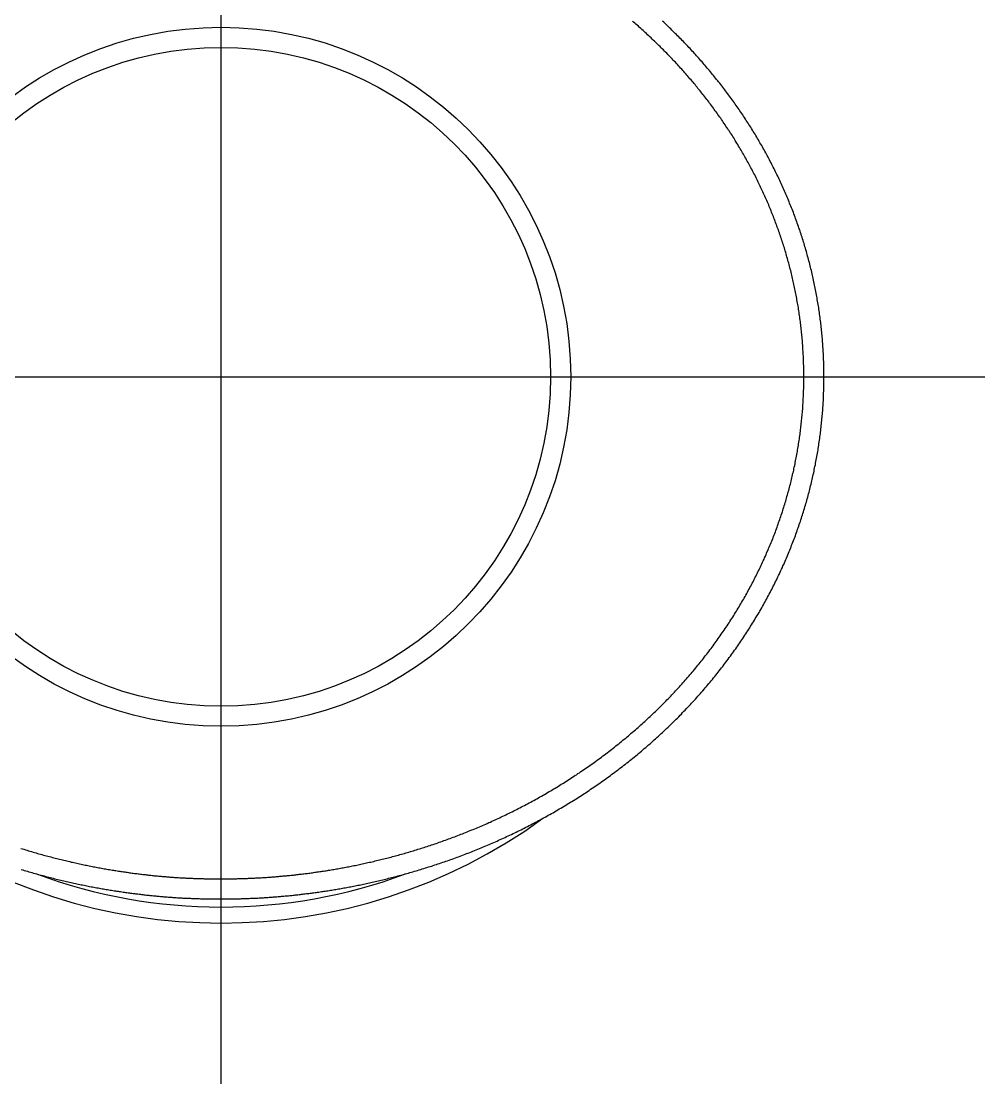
# Model space of a CAD drawing. Extents: x -41.2 to 54, y -36.2 to 21.9.
# Drawn here: x 41.97 to 53.96, y -8.8 to 4.43 of the extents above; entities that cross this region are included whole.
import ezdxf

# ---------------------------------------------------------------- set-up
doc = ezdxf.new("R2010")
doc.units = 0
doc.linetypes.add('CENTER', pattern=[50.8, 31.75, -6.35, 6.35, -6.35])
doc.layers.get('0').update_dxf_attribs({"linetype": 'CONTINUOUS'})
doc.layers.add('CENTER', color=1, linetype='CENTER')

msp = doc.modelspace()

# ---------------------------------------------------------------- linework, layer by layer
at = {"color": 7}
for points in [[(44.456, -6.5, 0), (44.469, -6.5, 0), (44.483, -6.5, 0), (44.496, -6.5, 0), (44.51, -6.5, 0), (44.523, -6.5, 0), (44.537, -6.5, 0), (44.55, -6.5, 0), (44.564, -6.499, 0), (44.577, -6.499, 0), (44.591, -6.499, 0), (44.604, -6.499, 0), (44.618, -6.499, 0), (44.631, -6.498, 0), (44.645, -6.498, 0), (44.658, -6.498, 0), (44.672, -6.497, 0), (44.685, -6.497, 0), (44.699, -6.497, 0), (44.712, -6.496, 0), (44.726, -6.496, 0), (44.739, -6.495, 0), (44.753, -6.495, 0), (44.766, -6.495, 0), (44.78, -6.494, 0), (44.793, -6.494, 0), (44.807, -6.493, 0), (44.821, -6.492, 0), (44.834, -6.492, 0), (44.848, -6.491, 0), (44.861, -6.491, 0), (44.875, -6.49, 0), (44.889, -6.489, 0), (44.902, -6.489, 0), (44.916, -6.488, 0), (44.93, -6.487, 0), (44.944, -6.486, 0), (44.957, -6.486, 0), (44.971, -6.485, 0), (44.985, -6.484, 0), (44.999, -6.483, 0), (45.013, -6.482, 0), (45.026, -6.481, 0), (45.04, -6.48, 0), (45.054, -6.479, 0), (45.068, -6.478, 0), (45.082, -6.477, 0), (45.096, -6.476, 0), (45.11, -6.475, 0), (45.124, -6.474, 0), (45.138, -6.473, 0), (45.152, -6.472, 0), (45.167, -6.471, 0), (45.181, -6.47, 0), (45.195, -6.468, 0), (45.209, -6.467, 0), (45.224, -6.466, 0), (45.238, -6.465, 0), (45.252, -6.463, 0), (45.267, -6.462, 0), (45.281, -6.461, 0), (45.296, -6.459, 0), (45.31, -6.458, 0), (45.325, -6.456, 0), (45.339, -6.455, 0), (45.354, -6.453, 0), (45.369, -6.452, 0), (45.383, -6.45, 0), (45.398, -6.448, 0), (45.413, -6.447, 0), (45.428, -6.445, 0), (45.443, -6.443, 0), (45.458, -6.442, 0), (45.473, -6.44, 0), (45.488, -6.438, 0), (45.503, -6.436, 0), (45.518, -6.434, 0), (45.533, -6.433, 0), (45.549, -6.431, 0), (45.564, -6.429, 0), (45.58, -6.427, 0), (45.595, -6.425, 0), (45.611, -6.422, 0), (45.626, -6.42, 0), (45.642, -6.418, 0), (45.657, -6.416, 0), (45.673, -6.414, 0), (45.689, -6.412, 0), (45.705, -6.409, 0), (45.721, -6.407, 0), (45.737, -6.404, 0), (45.753, -6.402, 0), (45.769, -6.4, 0), (45.785, -6.397, 0), (45.802, -6.394, 0), (45.818, -6.392, 0), (45.834, -6.389, 0), (45.851, -6.387, 0), (45.868, -6.384, 0), (45.884, -6.381, 0), (45.901, -6.378, 0), (45.918, -6.375, 0), (45.934, -6.372, 0), (45.951, -6.369, 0), (45.968, -6.366, 0), (45.985, -6.363, 0), (46.002, -6.36, 0), (46.02, -6.357, 0), (46.037, -6.354, 0), (46.054, -6.351, 0), (46.072, -6.347, 0), (46.089, -6.344, 0), (46.106, -6.341, 0), (46.124, -6.337, 0), (46.141, -6.334, 0), (46.159, -6.33, 0), (46.177, -6.327, 0), (46.194, -6.323, 0), (46.212, -6.319, 0), (46.23, -6.315, 0), (46.248, -6.312, 0), (46.266, -6.308, 0), (46.284, -6.304, 0), (46.302, -6.3, 0), (46.32, -6.296, 0), (46.338, -6.292, 0), (46.357, -6.288, 0), (46.375, -6.284, 0), (46.393, -6.279, 0), (46.411, -6.275, 0), (46.43, -6.271, 0), (46.448, -6.266, 0), (46.467, -6.262, 0), (46.485, -6.257, 0), (46.504, -6.253, 0), (46.522, -6.248, 0), (46.541, -6.243, 0), (46.56, -6.239, 0), (46.578, -6.234, 0), (46.597, -6.229, 0), (46.616, -6.224, 0), (46.635, -6.219, 0), (46.654, -6.214, 0), (46.673, -6.209, 0), (46.691, -6.204, 0), (46.711, -6.199, 0), (46.73, -6.194, 0), (46.748, -6.188, 0), (46.768, -6.183, 0), (46.787, -6.178, 0), (46.806, -6.172, 0), (46.825, -6.167, 0), (46.844, -6.161, 0), (46.863, -6.155, 0), (46.883, -6.15, 0), (46.902, -6.144, 0), (46.921, -6.138, 0), (46.941, -6.132, 0), (46.96, -6.126, 0), (46.979, -6.12, 0), (46.999, -6.114, 0), (47.018, -6.108, 0), (47.038, -6.102, 0), (47.057, -6.096, 0), (47.077, -6.09, 0), (47.096, -6.083, 0), (47.116, -6.077, 0), (47.135, -6.07, 0), (47.155, -6.064, 0), (47.175, -6.057, 0), (47.194, -6.051, 0), (47.214, -6.044, 0), (47.234, -6.037, 0), (47.253, -6.03, 0), (47.273, -6.024, 0), (47.293, -6.017, 0), (47.313, -6.01, 0), (47.332, -6.003, 0), (47.352, -5.995, 0), (47.372, -5.988, 0), (47.392, -5.981, 0), (47.411, -5.974, 0), (47.431, -5.966, 0), (47.451, -5.959, 0), (47.471, -5.951, 0), (47.491, -5.944, 0), (47.511, -5.936, 0), (47.531, -5.928, 0), (47.55, -5.921, 0), (47.57, -5.913, 0), (47.59, -5.905, 0), (47.61, -5.897, 0), (47.63, -5.889, 0), (47.65, -5.881, 0), (47.67, -5.873, 0), (47.69, -5.864, 0), (47.71, -5.856, 0), (47.73, -5.848, 0), (47.75, -5.839, 0), (47.77, -5.831, 0), (47.79, -5.822, 0), (47.81, -5.814, 0), (47.83, -5.805, 0), (47.849, -5.796, 0), (47.869, -5.788, 0), (47.889, -5.779, 0), (47.909, -5.77, 0), (47.929, -5.761, 0), (47.949, -5.752, 0), (47.969, -5.743, 0), (47.989, -5.733, 0), (48.009, -5.724, 0), (48.029, -5.715, 0), (48.049, -5.705, 0), (48.069, -5.696, 0), (48.089, -5.686, 0), (48.109, -5.677, 0), (48.129, -5.667, 0), (48.149, -5.657, 0), (48.169, -5.647, 0), (48.189, -5.638, 0), (48.209, -5.628, 0), (48.228, -5.618, 0), (48.248, -5.607, 0), (48.268, -5.597, 0), (48.288, -5.587, 0), (48.308, -5.577, 0), (48.328, -5.566, 0), (48.348, -5.556, 0), (48.368, -5.546, 0), (48.388, -5.535, 0), (48.407, -5.524, 0), (48.427, -5.514, 0), (48.447, -5.503, 0), (48.467, -5.492, 0), (48.487, -5.481, 0), (48.507, -5.47, 0), (48.526, -5.459, 0), (48.546, -5.448, 0), (48.566, -5.437, 0), (48.586, -5.426, 0), (48.605, -5.414, 0), (48.625, -5.403, 0), (48.645, -5.391, 0), (48.664, -5.38, 0), (48.684, -5.368, 0), (48.704, -5.357, 0), (48.723, -5.345, 0), (48.743, -5.333, 0), (48.763, -5.321, 0), (48.782, -5.309, 0), (48.802, -5.297, 0), (48.821, -5.285, 0), (48.841, -5.273, 0), (48.86, -5.261, 0), (48.88, -5.249, 0), (48.899, -5.236, 0), (48.918, -5.224, 0), (48.938, -5.212, 0), (48.957, -5.199, 0), (48.976, -5.186, 0), (48.996, -5.174, 0), (49.015, -5.161, 0), (49.034, -5.148, 0), (49.053, -5.135, 0), (49.073, -5.122, 0), (49.092, -5.109, 0), (49.111, -5.096, 0), (49.13, -5.083, 0), (49.149, -5.07, 0), (49.168, -5.057, 0), (49.187, -5.043, 0), (49.206, -5.03, 0), (49.225, -5.017, 0), (49.244, -5.003, 0), (49.263, -4.989, 0), (49.282, -4.976, 0), (49.3, -4.962, 0), (49.319, -4.948, 0), (49.338, -4.934, 0), (49.356, -4.92, 0), (49.375, -4.906, 0), (49.394, -4.892, 0), (49.412, -4.878, 0), (49.431, -4.864, 0), (49.449, -4.85, 0), (49.468, -4.835, 0), (49.486, -4.821, 0), (49.504, -4.807, 0), (49.523, -4.792, 0), (49.541, -4.777, 0), (49.559, -4.763, 0), (49.577, -4.748, 0), (49.596, -4.733, 0), (49.614, -4.719, 0), (49.632, -4.704, 0), (49.65, -4.689, 0), (49.668, -4.674, 0), (49.685, -4.659, 0), (49.703, -4.644, 0), (49.721, -4.628, 0), (49.739, -4.613, 0), (49.757, -4.598, 0), (49.774, -4.583, 0), (49.792, -4.567, 0), (49.809, -4.552, 0), (49.827, -4.536, 0), (49.844, -4.521, 0), (49.862, -4.505, 0), (49.879, -4.489, 0), (49.897, -4.474, 0), (49.914, -4.458, 0), (49.931, -4.442, 0), (49.948, -4.426, 0), (49.965, -4.41, 0), (49.982, -4.394, 0), (49.999, -4.378, 0), (50.016, -4.362, 0), (50.033, -4.346, 0), (50.05, -4.33, 0), (50.066, -4.313, 0), (50.083, -4.297, 0), (50.1, -4.28, 0), (50.116, -4.264, 0), (50.133, -4.248, 0), (50.149, -4.231, 0), (50.166, -4.214, 0), (50.182, -4.198, 0), (50.198, -4.181, 0), (50.214, -4.164, 0), (50.23, -4.148, 0), (50.246, -4.131, 0), (50.262, -4.114, 0), (50.278, -4.097, 0), (50.294, -4.08, 0), (50.31, -4.063, 0), (50.326, -4.046, 0), (50.341, -4.029, 0), (50.357, -4.012, 0), (50.373, -3.994, 0), (50.388, -3.977, 0), (50.403, -3.96, 0), (50.419, -3.942, 0), (50.434, -3.925, 0), (50.449, -3.908, 0), (50.464, -3.89, 0), (50.479, -3.873, 0), (50.494, -3.855, 0), (50.509, -3.837, 0), (50.524, -3.82, 0), (50.539, -3.802, 0), (50.553, -3.784, 0), (50.568, -3.767, 0), (50.582, -3.749, 0), (50.597, -3.731, 0), (50.611, -3.713, 0), (50.626, -3.695, 0), (50.64, -3.677, 0), (50.654, -3.659, 0), (50.668, -3.641, 0), (50.682, -3.623, 0), (50.696, -3.605, 0), (50.71, -3.587, 0), (50.724, -3.569, 0), (50.737, -3.551, 0), (50.751, -3.533, 0), (50.765, -3.514, 0), (50.778, -3.496, 0), (50.792, -3.478, 0), (50.805, -3.459, 0), (50.818, -3.441, 0), (50.831, -3.423, 0), (50.845, -3.404, 0), (50.858, -3.386, 0), (50.871, -3.367, 0), (50.884, -3.349, 0), (50.896, -3.33, 0), (50.909, -3.312, 0), (50.922, -3.293, 0), (50.934, -3.274, 0), (50.947, -3.256, 0), (50.959, -3.237, 0), (50.972, -3.218, 0), (50.984, -3.2, 0), (50.996, -3.181, 0), (51.008, -3.162, 0), (51.02, -3.143, 0), (51.032, -3.124, 0), (51.044, -3.106, 0), (51.056, -3.087, 0), (51.068, -3.068, 0), (51.079, -3.049, 0), (51.091, -3.03, 0), (51.102, -3.011, 0), (51.114, -2.992, 0), (51.125, -2.973, 0), (51.136, -2.954, 0), (51.148, -2.935, 0), (51.159, -2.916, 0), (51.17, -2.897, 0), (51.181, -2.878, 0), (51.191, -2.859, 0), (51.202, -2.839, 0), (51.213, -2.82, 0), (51.224, -2.801, 0), (51.234, -2.782, 0), (51.245, -2.763, 0), (51.255, -2.743, 0), (51.265, -2.724, 0), (51.276, -2.705, 0), (51.286, -2.685, 0), (51.296, -2.666, 0), (51.306, -2.647, 0), (51.316, -2.627, 0), (51.325, -2.608, 0), (51.335, -2.589, 0), (51.345, -2.569, 0), (51.355, -2.55, 0), (51.364, -2.53, 0), (51.374, -2.511, 0), (51.383, -2.491, 0), (51.392, -2.472, 0), (51.401, -2.452, 0), (51.411, -2.433, 0), (51.42, -2.413, 0), (51.429, -2.394, 0), (51.438, -2.374, 0), (51.446, -2.354, 0), (51.455, -2.335, 0), (51.464, -2.315, 0), (51.472, -2.295, 0), (51.481, -2.276, 0), (51.489, -2.256, 0), (51.498, -2.236, 0), (51.506, -2.217, 0), (51.514, -2.197, 0), (51.522, -2.177, 0), (51.531, -2.157, 0), (51.538, -2.138, 0), (51.546, -2.118, 0), (51.554, -2.098, 0), (51.562, -2.078, 0), (51.57, -2.058, 0), (51.577, -2.039, 0), (51.585, -2.019, 0), (51.592, -1.999, 0), (51.6, -1.979, 0), (51.607, -1.959, 0), (51.614, -1.939, 0), (51.621, -1.919, 0), (51.628, -1.899, 0), (51.635, -1.88, 0), (51.642, -1.86, 0), (51.649, -1.84, 0), (51.656, -1.82, 0), (51.663, -1.8, 0), (51.669, -1.78, 0), (51.676, -1.76, 0), (51.682, -1.74, 0), (51.688, -1.72, 0), (51.695, -1.7, 0), (51.701, -1.68, 0), (51.707, -1.66, 0), (51.713, -1.639, 0), (51.719, -1.619, 0), (51.725, -1.599, 0), (51.731, -1.579, 0), (51.737, -1.559, 0), (51.742, -1.539, 0), (51.748, -1.519, 0), (51.754, -1.499, 0), (51.759, -1.479, 0), (51.764, -1.459, 0), (51.77, -1.438, 0), (51.775, -1.418, 0), (51.78, -1.398, 0), (51.785, -1.378, 0), (51.79, -1.358, 0), (51.795, -1.338, 0), (51.8, -1.317, 0), (51.805, -1.297, 0), (51.81, -1.277, 0), (51.814, -1.257, 0), (51.819, -1.236, 0), (51.823, -1.216, 0), (51.828, -1.196, 0), (51.832, -1.176, 0), (51.836, -1.156, 0), (51.84, -1.135, 0), (51.844, -1.115, 0), (51.849, -1.095, 0), (51.852, -1.074, 0), (51.856, -1.054, 0), (51.86, -1.034, 0), (51.864, -1.014, 0), (51.868, -0.993, 0), (51.871, -0.973, 0), (51.875, -0.953, 0), (51.878, -0.932, 0), (51.882, -0.912, 0), (51.885, -0.892, 0), (51.888, -0.871, 0), (51.891, -0.851, 0), (51.894, -0.831, 0), (51.897, -0.81, 0), (51.9, -0.79, 0), (51.903, -0.77, 0), (51.906, -0.749, 0), (51.908, -0.729, 0), (51.911, -0.709, 0), (51.913, -0.688, 0), (51.916, -0.668, 0), (51.918, -0.648, 0), (51.921, -0.627, 0), (51.923, -0.607, 0), (51.925, -0.587, 0), (51.927, -0.566, 0), (51.929, -0.546, 0), (51.931, -0.525, 0), (51.933, -0.505, 0), (51.935, -0.485, 0), (51.937, -0.464, 0), (51.938, -0.444, 0), (51.94, -0.423, 0), (51.941, -0.403, 0), (51.943, -0.383, 0), (51.944, -0.362, 0), (51.945, -0.342, 0), (51.947, -0.321, 0), (51.948, -0.301, 0), (51.949, -0.281, 0), (51.95, -0.26, 0), (51.951, -0.24, 0), (51.951, -0.219, 0), (51.952, -0.199, 0), (51.953, -0.179, 0), (51.953, -0.158, 0), (51.954, -0.138, 0), (51.955, -0.117, 0), (51.955, -0.097, 0), (51.955, -0.076, 0), (51.955, -0.056, 0), (51.956, -0.036, 0), (51.956, -0.015, 0), (51.956, 0.005, 0), (51.956, 0.026, 0), (51.956, 0.046, 0), (51.955, 0.067, 0), (51.955, 0.087, 0), (51.955, 0.107, 0), (51.954, 0.128, 0), (51.954, 0.148, 0), (51.953, 0.169, 0), (51.953, 0.189, 0), (51.952, 0.209, 0), (51.951, 0.23, 0), (51.95, 0.25, 0), (51.949, 0.271, 0), (51.948, 0.291, 0), (51.947, 0.311, 0), (51.946, 0.332, 0), (51.945, 0.352, 0), (51.943, 0.372, 0), (51.942, 0.393, 0), (51.941, 0.413, 0), (51.939, 0.434, 0), (51.937, 0.454, 0), (51.936, 0.474, 0), (51.934, 0.495, 0), (51.932, 0.515, 0), (51.93, 0.535, 0), (51.928, 0.556, 0), (51.926, 0.576, 0), (51.924, 0.596, 0), (51.922, 0.617, 0), (51.92, 0.637, 0), (51.917, 0.657, 0), (51.915, 0.677, 0), (51.912, 0.698, 0), (51.91, 0.718, 0), (51.907, 0.738, 0), (51.904, 0.759, 0), (51.902, 0.779, 0), (51.899, 0.799, 0), (51.896, 0.819, 0), (51.893, 0.84, 0), (51.89, 0.86, 0), (51.887, 0.88, 0), (51.883, 0.9, 0), (51.88, 0.92, 0), (51.877, 0.941, 0), (51.873, 0.961, 0), (51.87, 0.981, 0), (51.866, 1.001, 0), (51.862, 1.021, 0), (51.859, 1.041, 0), (51.855, 1.061, 0), (51.851, 1.082, 0), (51.847, 1.102, 0), (51.843, 1.122, 0), (51.839, 1.142, 0), (51.835, 1.162, 0), (51.831, 1.182, 0), (51.826, 1.202, 0), (51.822, 1.222, 0), (51.818, 1.242, 0), (51.813, 1.262, 0), (51.808, 1.282, 0), (51.804, 1.302, 0), (51.799, 1.322, 0), (51.794, 1.342, 0), (51.789, 1.361, 0), (51.784, 1.381, 0), (51.779, 1.401, 0), (51.774, 1.421, 0), (51.769, 1.441, 0), (51.764, 1.461, 0), (51.758, 1.481, 0), (51.753, 1.5, 0), (51.748, 1.52, 0), (51.742, 1.54, 0), (51.737, 1.56, 0), (51.731, 1.579, 0), (51.725, 1.599, 0), (51.719, 1.619, 0), (51.714, 1.638, 0), (51.708, 1.658, 0), (51.702, 1.677, 0), (51.696, 1.697, 0), (51.689, 1.717, 0), (51.683, 1.736, 0), (51.677, 1.756, 0), (51.671, 1.775, 0), (51.664, 1.795, 0), (51.658, 1.814, 0), (51.651, 1.833, 0), (51.645, 1.853, 0), (51.638, 1.872, 0), (51.631, 1.892, 0), (51.624, 1.911, 0), (51.617, 1.93, 0), (51.61, 1.95, 0), (51.603, 1.969, 0), (51.596, 1.988, 0), (51.589, 2.007, 0), (51.582, 2.026, 0), (51.575, 2.046, 0), (51.567, 2.065, 0), (51.56, 2.084, 0), (51.552, 2.103, 0), (51.545, 2.122, 0), (51.537, 2.141, 0), (51.529, 2.16, 0), (51.522, 2.179, 0), (51.514, 2.198, 0), (51.506, 2.217, 0), (51.498, 2.236, 0), (51.49, 2.255, 0), (51.482, 2.273, 0), (51.474, 2.292, 0), (51.466, 2.311, 0), (51.457, 2.33, 0), (51.449, 2.348, 0), (51.441, 2.367, 0), (51.432, 2.386, 0), (51.424, 2.404, 0), (51.415, 2.423, 0), (51.406, 2.442, 0), (51.398, 2.46, 0), (51.389, 2.479, 0), (51.38, 2.497, 0), (51.371, 2.516, 0), (51.362, 2.534, 0), (51.353, 2.552, 0), (51.344, 2.571, 0), (51.335, 2.589, 0), (51.326, 2.607, 0), (51.316, 2.626, 0), (51.307, 2.644, 0), (51.298, 2.662, 0), (51.288, 2.68, 0), (51.279, 2.698, 0), (51.269, 2.716, 0), (51.26, 2.734, 0), (51.25, 2.752, 0), (51.24, 2.77, 0), (51.231, 2.788, 0), (51.221, 2.806, 0), (51.211, 2.824, 0), (51.201, 2.842, 0), (51.191, 2.86, 0), (51.181, 2.877, 0), (51.171, 2.895, 0), (51.16, 2.913, 0), (51.15, 2.93, 0), (51.14, 2.948, 0), (51.13, 2.966, 0), (51.119, 2.983, 0), (51.109, 3.001, 0), (51.098, 3.018, 0), (51.087, 3.036, 0), (51.077, 3.053, 0), (51.066, 3.07, 0), (51.055, 3.088, 0), (51.045, 3.105, 0), (51.034, 3.122, 0), (51.023, 3.139, 0), (51.012, 3.157, 0), (51.001, 3.174, 0), (50.99, 3.191, 0), (50.979, 3.208, 0), (50.968, 3.225, 0), (50.956, 3.242, 0), (50.945, 3.259, 0), (50.934, 3.276, 0), (50.922, 3.293, 0), (50.911, 3.309, 0), (50.899, 3.326, 0), (50.888, 3.343, 0), (50.876, 3.36, 0), (50.864, 3.376, 0), (50.853, 3.393, 0), (50.841, 3.409, 0), (50.829, 3.426, 0), (50.818, 3.443, 0), (50.806, 3.459, 0), (50.794, 3.475, 0), (50.782, 3.492, 0), (50.77, 3.508, 0), (50.758, 3.524, 0), (50.745, 3.541, 0), (50.733, 3.557, 0), (50.721, 3.573, 0), (50.709, 3.589, 0), (50.696, 3.605, 0), (50.684, 3.621, 0), (50.672, 3.637, 0), (50.659, 3.653, 0), (50.646, 3.669, 0), (50.634, 3.685, 0), (50.621, 3.701, 0), (50.608, 3.717, 0), (50.596, 3.733, 0), (50.583, 3.748, 0), (50.57, 3.764, 0), (50.557, 3.78, 0), (50.544, 3.795, 0), (50.532, 3.811, 0), (50.519, 3.826, 0), (50.505, 3.842, 0), (50.492, 3.857, 0), (50.479, 3.873, 0), (50.466, 3.888, 0), (50.453, 3.903, 0), (50.44, 3.919, 0), (50.426, 3.934, 0), (50.413, 3.949, 0), (50.399, 3.964, 0), (50.386, 3.979, 0), (50.372, 3.994, 0), (50.359, 4.01, 0), (50.345, 4.025, 0), (50.332, 4.039, 0), (50.318, 4.054, 0), (50.304, 4.069, 0), (50.29, 4.084, 0), (50.276, 4.099, 0), (50.263, 4.114, 0), (50.249, 4.128, 0), (50.235, 4.143, 0), (50.221, 4.158, 0), (50.207, 4.172, 0), (50.193, 4.187, 0), (50.179, 4.201, 0), (50.164, 4.216, 0), (50.15, 4.23, 0), (50.136, 4.244, 0), (50.122, 4.259, 0), (50.107, 4.273, 0), (50.093, 4.287, 0), (50.078, 4.301, 0), (50.064, 4.316, 0), (50.05, 4.33, 0), (50.035, 4.344, 0), (50.02, 4.358, 0), (50.006, 4.372, 0), (49.991, 4.386, 0), (49.977, 4.4, 0), (49.962, 4.413, 0), (49.947, 4.427, 0)], [(44.456, -6.25, 0), (44.469, -6.25, 0), (44.482, -6.25, 0), (44.495, -6.25, 0), (44.508, -6.25, 0), (44.521, -6.25, 0), (44.534, -6.25, 0), (44.547, -6.25, 0), (44.561, -6.249, 0), (44.574, -6.249, 0), (44.587, -6.249, 0), (44.6, -6.249, 0), (44.613, -6.249, 0), (44.626, -6.248, 0), (44.639, -6.248, 0), (44.652, -6.248, 0), (44.665, -6.247, 0), (44.678, -6.247, 0), (44.692, -6.247, 0), (44.705, -6.246, 0), (44.718, -6.246, 0), (44.731, -6.246, 0), (44.744, -6.245, 0), (44.757, -6.245, 0), (44.77, -6.244, 0), (44.784, -6.244, 0), (44.797, -6.243, 0), (44.81, -6.243, 0), (44.823, -6.242, 0), (44.836, -6.242, 0), (44.85, -6.241, 0), (44.863, -6.24, 0), (44.876, -6.24, 0), (44.889, -6.239, 0), (44.903, -6.238, 0), (44.916, -6.238, 0), (44.929, -6.237, 0), (44.943, -6.236, 0), (44.956, -6.235, 0), (44.97, -6.234, 0), (44.983, -6.234, 0), (44.996, -6.233, 0), (45.01, -6.232, 0), (45.023, -6.231, 0), (45.037, -6.23, 0), (45.05, -6.229, 0), (45.064, -6.228, 0), (45.078, -6.227, 0), (45.091, -6.226, 0), (45.105, -6.225, 0), (45.119, -6.224, 0), (45.132, -6.223, 0), (45.146, -6.222, 0), (45.16, -6.22, 0), (45.174, -6.219, 0), (45.188, -6.218, 0), (45.201, -6.217, 0), (45.215, -6.216, 0), (45.229, -6.214, 0), (45.243, -6.213, 0), (45.257, -6.212, 0), (45.271, -6.21, 0), (45.285, -6.209, 0), (45.3, -6.207, 0), (45.314, -6.206, 0), (45.328, -6.205, 0), (45.342, -6.203, 0), (45.356, -6.202, 0), (45.371, -6.2, 0), (45.385, -6.198, 0), (45.4, -6.197, 0), (45.414, -6.195, 0), (45.429, -6.193, 0), (45.443, -6.192, 0), (45.458, -6.19, 0), (45.473, -6.188, 0), (45.487, -6.186, 0), (45.502, -6.184, 0), (45.517, -6.183, 0), (45.532, -6.181, 0), (45.547, -6.179, 0), (45.562, -6.177, 0), (45.577, -6.175, 0), (45.592, -6.173, 0), (45.607, -6.171, 0), (45.623, -6.168, 0), (45.638, -6.166, 0), (45.653, -6.164, 0), (45.669, -6.162, 0), (45.684, -6.16, 0), (45.7, -6.157, 0), (45.715, -6.155, 0), (45.731, -6.152, 0), (45.747, -6.15, 0), (45.763, -6.148, 0), (45.779, -6.145, 0), (45.794, -6.142, 0), (45.81, -6.14, 0), (45.827, -6.137, 0), (45.843, -6.134, 0), (45.859, -6.132, 0), (45.875, -6.129, 0), (45.892, -6.126, 0), (45.908, -6.123, 0), (45.924, -6.12, 0), (45.941, -6.117, 0), (45.958, -6.114, 0), (45.974, -6.111, 0), (45.991, -6.108, 0), (46.008, -6.105, 0), (46.025, -6.102, 0), (46.041, -6.099, 0), (46.058, -6.095, 0), (46.075, -6.092, 0), (46.092, -6.089, 0), (46.109, -6.085, 0), (46.127, -6.082, 0), (46.144, -6.078, 0), (46.161, -6.074, 0), (46.179, -6.071, 0), (46.196, -6.067, 0), (46.213, -6.063, 0), (46.231, -6.06, 0), (46.248, -6.056, 0), (46.266, -6.052, 0), (46.284, -6.048, 0), (46.301, -6.044, 0), (46.319, -6.04, 0), (46.337, -6.036, 0), (46.355, -6.032, 0), (46.372, -6.027, 0), (46.39, -6.023, 0), (46.408, -6.019, 0), (46.426, -6.014, 0), (46.444, -6.01, 0), (46.462, -6.006, 0), (46.48, -6.001, 0), (46.498, -5.996, 0), (46.517, -5.992, 0), (46.535, -5.987, 0), (46.553, -5.982, 0), (46.571, -5.978, 0), (46.59, -5.973, 0), (46.608, -5.968, 0), (46.626, -5.963, 0), (46.645, -5.958, 0), (46.663, -5.953, 0), (46.681, -5.948, 0), (46.7, -5.942, 0), (46.718, -5.937, 0), (46.737, -5.932, 0), (46.756, -5.927, 0), (46.774, -5.921, 0), (46.793, -5.916, 0), (46.812, -5.91, 0), (46.83, -5.905, 0), (46.849, -5.899, 0), (46.868, -5.893, 0), (46.887, -5.887, 0), (46.905, -5.882, 0), (46.924, -5.876, 0), (46.943, -5.87, 0), (46.962, -5.864, 0), (46.981, -5.858, 0), (47, -5.852, 0), (47.019, -5.846, 0), (47.038, -5.839, 0), (47.057, -5.833, 0), (47.076, -5.827, 0), (47.095, -5.82, 0), (47.114, -5.814, 0), (47.133, -5.808, 0), (47.152, -5.801, 0), (47.171, -5.794, 0), (47.19, -5.788, 0), (47.209, -5.781, 0), (47.228, -5.774, 0), (47.248, -5.767, 0), (47.267, -5.76, 0), (47.286, -5.753, 0), (47.305, -5.746, 0), (47.324, -5.739, 0), (47.344, -5.732, 0), (47.363, -5.725, 0), (47.382, -5.718, 0), (47.401, -5.71, 0), (47.421, -5.703, 0), (47.44, -5.695, 0), (47.459, -5.688, 0), (47.478, -5.68, 0), (47.498, -5.673, 0), (47.517, -5.665, 0), (47.536, -5.657, 0), (47.556, -5.649, 0), (47.575, -5.641, 0), (47.594, -5.634, 0), (47.614, -5.626, 0), (47.633, -5.617, 0), (47.652, -5.609, 0), (47.672, -5.601, 0), (47.691, -5.593, 0), (47.71, -5.584, 0), (47.73, -5.576, 0), (47.749, -5.568, 0), (47.768, -5.559, 0), (47.787, -5.55, 0), (47.807, -5.542, 0), (47.826, -5.533, 0), (47.845, -5.524, 0), (47.865, -5.515, 0), (47.884, -5.507, 0), (47.903, -5.498, 0), (47.923, -5.489, 0), (47.942, -5.479, 0), (47.961, -5.47, 0), (47.981, -5.461, 0), (48, -5.452, 0), (48.019, -5.442, 0), (48.039, -5.433, 0), (48.058, -5.423, 0), (48.077, -5.414, 0), (48.097, -5.404, 0), (48.116, -5.394, 0), (48.135, -5.385, 0), (48.154, -5.375, 0), (48.174, -5.365, 0), (48.193, -5.355, 0), (48.212, -5.345, 0), (48.231, -5.335, 0), (48.251, -5.325, 0), (48.27, -5.314, 0), (48.289, -5.304, 0), (48.308, -5.294, 0), (48.328, -5.283, 0), (48.347, -5.273, 0), (48.366, -5.262, 0), (48.385, -5.252, 0), (48.404, -5.241, 0), (48.423, -5.23, 0), (48.443, -5.219, 0), (48.462, -5.208, 0), (48.481, -5.198, 0), (48.5, -5.187, 0), (48.519, -5.175, 0), (48.538, -5.164, 0), (48.557, -5.153, 0), (48.576, -5.142, 0), (48.595, -5.131, 0), (48.614, -5.119, 0), (48.633, -5.108, 0), (48.652, -5.096, 0), (48.67, -5.085, 0), (48.689, -5.073, 0), (48.708, -5.061, 0), (48.727, -5.049, 0), (48.746, -5.037, 0), (48.765, -5.026, 0), (48.783, -5.014, 0), (48.802, -5.002, 0), (48.821, -4.989, 0), (48.839, -4.977, 0), (48.858, -4.965, 0), (48.877, -4.953, 0), (48.895, -4.94, 0), (48.914, -4.928, 0), (48.932, -4.915, 0), (48.951, -4.903, 0), (48.969, -4.89, 0), (48.988, -4.878, 0), (49.006, -4.865, 0), (49.025, -4.852, 0), (49.043, -4.839, 0), (49.061, -4.826, 0), (49.08, -4.813, 0), (49.098, -4.8, 0), (49.116, -4.787, 0), (49.134, -4.774, 0), (49.153, -4.76, 0), (49.171, -4.747, 0), (49.189, -4.734, 0), (49.207, -4.72, 0), (49.225, -4.707, 0), (49.243, -4.693, 0), (49.261, -4.679, 0), (49.278, -4.666, 0), (49.296, -4.652, 0), (49.314, -4.638, 0), (49.332, -4.624, 0), (49.35, -4.61, 0), (49.367, -4.596, 0), (49.385, -4.582, 0), (49.403, -4.568, 0), (49.42, -4.554, 0), (49.438, -4.54, 0), (49.455, -4.525, 0), (49.472, -4.511, 0), (49.49, -4.497, 0), (49.507, -4.482, 0), (49.524, -4.468, 0), (49.542, -4.453, 0), (49.559, -4.438, 0), (49.576, -4.424, 0), (49.593, -4.409, 0), (49.61, -4.394, 0), (49.627, -4.379, 0), (49.644, -4.364, 0), (49.661, -4.349, 0), (49.678, -4.334, 0), (49.694, -4.319, 0), (49.711, -4.304, 0), (49.728, -4.289, 0), (49.745, -4.274, 0), (49.761, -4.259, 0), (49.778, -4.243, 0), (49.794, -4.228, 0), (49.81, -4.212, 0), (49.827, -4.197, 0), (49.843, -4.181, 0), (49.859, -4.166, 0), (49.876, -4.15, 0), (49.892, -4.134, 0), (49.908, -4.119, 0), (49.924, -4.103, 0), (49.94, -4.087, 0), (49.956, -4.071, 0), (49.971, -4.055, 0), (49.987, -4.039, 0), (50.003, -4.023, 0), (50.019, -4.007, 0), (50.034, -3.991, 0), (50.05, -3.975, 0), (50.065, -3.959, 0), (50.081, -3.942, 0), (50.096, -3.926, 0), (50.111, -3.91, 0), (50.126, -3.893, 0), (50.142, -3.877, 0), (50.157, -3.86, 0), (50.172, -3.844, 0), (50.187, -3.827, 0), (50.201, -3.811, 0), (50.216, -3.794, 0), (50.231, -3.777, 0), (50.246, -3.76, 0), (50.26, -3.744, 0), (50.275, -3.727, 0), (50.289, -3.71, 0), (50.304, -3.693, 0), (50.318, -3.676, 0), (50.332, -3.659, 0), (50.346, -3.642, 0), (50.361, -3.625, 0), (50.375, -3.608, 0), (50.389, -3.591, 0), (50.403, -3.574, 0), (50.416, -3.557, 0), (50.43, -3.539, 0), (50.444, -3.522, 0), (50.458, -3.505, 0), (50.471, -3.488, 0), (50.484, -3.47, 0), (50.498, -3.453, 0), (50.511, -3.435, 0), (50.525, -3.418, 0), (50.538, -3.401, 0), (50.551, -3.383, 0), (50.564, -3.365, 0), (50.577, -3.348, 0), (50.59, -3.33, 0), (50.603, -3.313, 0), (50.615, -3.295, 0), (50.628, -3.277, 0), (50.641, -3.26, 0), (50.653, -3.242, 0), (50.666, -3.224, 0), (50.678, -3.206, 0), (50.691, -3.188, 0), (50.703, -3.171, 0), (50.715, -3.153, 0), (50.727, -3.135, 0), (50.739, -3.117, 0), (50.751, -3.099, 0), (50.763, -3.081, 0), (50.775, -3.063, 0), (50.786, -3.045, 0), (50.798, -3.027, 0), (50.81, -3.009, 0), (50.821, -2.991, 0), (50.833, -2.973, 0), (50.844, -2.955, 0), (50.855, -2.936, 0), (50.866, -2.918, 0), (50.877, -2.9, 0), (50.888, -2.882, 0), (50.899, -2.864, 0), (50.91, -2.845, 0), (50.921, -2.827, 0), (50.932, -2.809, 0), (50.942, -2.791, 0), (50.953, -2.772, 0), (50.963, -2.754, 0), (50.974, -2.736, 0), (50.984, -2.717, 0), (50.995, -2.699, 0), (51.005, -2.68, 0), (51.015, -2.662, 0), (51.025, -2.643, 0), (51.035, -2.625, 0), (51.045, -2.607, 0), (51.054, -2.588, 0), (51.064, -2.569, 0), (51.074, -2.551, 0), (51.083, -2.532, 0), (51.093, -2.514, 0), (51.102, -2.495, 0), (51.112, -2.477, 0), (51.121, -2.458, 0), (51.13, -2.439, 0), (51.139, -2.421, 0), (51.148, -2.402, 0), (51.157, -2.383, 0), (51.166, -2.365, 0), (51.175, -2.346, 0), (51.184, -2.327, 0), (51.193, -2.308, 0), (51.201, -2.29, 0), (51.21, -2.271, 0), (51.218, -2.252, 0), (51.227, -2.233, 0), (51.235, -2.214, 0), (51.243, -2.196, 0), (51.251, -2.177, 0), (51.26, -2.158, 0), (51.267, -2.139, 0), (51.276, -2.12, 0), (51.283, -2.101, 0), (51.291, -2.082, 0), (51.299, -2.063, 0), (51.306, -2.045, 0), (51.314, -2.026, 0), (51.322, -2.007, 0), (51.329, -1.988, 0), (51.336, -1.969, 0), (51.344, -1.95, 0), (51.351, -1.931, 0), (51.358, -1.912, 0), (51.365, -1.893, 0), (51.372, -1.874, 0), (51.379, -1.854, 0), (51.386, -1.835, 0), (51.392, -1.816, 0), (51.399, -1.797, 0), (51.406, -1.778, 0), (51.412, -1.759, 0), (51.419, -1.74, 0), (51.425, -1.721, 0), (51.432, -1.702, 0), (51.438, -1.683, 0), (51.444, -1.663, 0), (51.45, -1.644, 0), (51.456, -1.625, 0), (51.462, -1.606, 0), (51.468, -1.587, 0), (51.474, -1.567, 0), (51.48, -1.548, 0), (51.485, -1.529, 0), (51.491, -1.51, 0), (51.496, -1.491, 0), (51.502, -1.471, 0), (51.507, -1.452, 0), (51.512, -1.433, 0), (51.518, -1.414, 0), (51.523, -1.394, 0), (51.528, -1.375, 0), (51.533, -1.356, 0), (51.538, -1.336, 0), (51.543, -1.317, 0), (51.547, -1.298, 0), (51.552, -1.279, 0), (51.557, -1.259, 0), (51.562, -1.24, 0), (51.566, -1.221, 0), (51.57, -1.201, 0), (51.575, -1.182, 0), (51.579, -1.163, 0), (51.583, -1.143, 0), (51.587, -1.124, 0), (51.592, -1.105, 0), (51.596, -1.085, 0), (51.599, -1.066, 0), (51.603, -1.046, 0), (51.607, -1.027, 0), (51.611, -1.008, 0), (51.614, -0.988, 0), (51.618, -0.969, 0), (51.621, -0.949, 0), (51.625, -0.93, 0), (51.628, -0.911, 0), (51.632, -0.891, 0), (51.635, -0.872, 0), (51.638, -0.852, 0), (51.641, -0.833, 0), (51.644, -0.813, 0), (51.647, -0.794, 0), (51.65, -0.775, 0), (51.653, -0.755, 0), (51.655, -0.736, 0), (51.658, -0.716, 0), (51.66, -0.697, 0), (51.663, -0.677, 0), (51.665, -0.658, 0), (51.668, -0.638, 0), (51.67, -0.619, 0), (51.672, -0.599, 0), (51.674, -0.58, 0), (51.676, -0.561, 0), (51.678, -0.541, 0), (51.68, -0.522, 0), (51.682, -0.502, 0), (51.684, -0.483, 0), (51.686, -0.463, 0), (51.687, -0.444, 0), (51.689, -0.424, 0), (51.691, -0.405, 0), (51.692, -0.385, 0), (51.693, -0.366, 0), (51.694, -0.346, 0), (51.696, -0.327, 0), (51.697, -0.307, 0), (51.698, -0.288, 0), (51.699, -0.268, 0), (51.7, -0.249, 0), (51.701, -0.229, 0), (51.702, -0.21, 0), (51.702, -0.19, 0), (51.703, -0.171, 0), (51.704, -0.151, 0), (51.704, -0.132, 0), (51.705, -0.112, 0), (51.705, -0.093, 0), (51.705, -0.073, 0), (51.705, -0.054, 0), (51.706, -0.034, 0), (51.706, -0.014, 0), (51.706, 0.005, 0), (51.706, 0.025, 0), (51.706, 0.044, 0), (51.705, 0.064, 0), (51.705, 0.083, 0), (51.705, 0.103, 0), (51.704, 0.122, 0), (51.704, 0.142, 0), (51.703, 0.161, 0), (51.703, 0.181, 0), (51.702, 0.2, 0), (51.701, 0.22, 0), (51.7, 0.239, 0), (51.7, 0.259, 0), (51.699, 0.278, 0), (51.697, 0.297, 0), (51.696, 0.317, 0), (51.695, 0.336, 0), (51.694, 0.356, 0), (51.693, 0.375, 0), (51.691, 0.395, 0), (51.69, 0.414, 0), (51.688, 0.434, 0), (51.687, 0.453, 0), (51.685, 0.473, 0), (51.683, 0.492, 0), (51.681, 0.512, 0), (51.679, 0.531, 0), (51.678, 0.55, 0), (51.675, 0.57, 0), (51.673, 0.589, 0), (51.671, 0.609, 0), (51.669, 0.628, 0), (51.667, 0.647, 0), (51.664, 0.667, 0), (51.662, 0.686, 0), (51.659, 0.706, 0), (51.657, 0.725, 0), (51.654, 0.744, 0), (51.651, 0.764, 0), (51.648, 0.783, 0), (51.646, 0.802, 0), (51.643, 0.822, 0), (51.64, 0.841, 0), (51.637, 0.86, 0), (51.633, 0.88, 0), (51.63, 0.899, 0), (51.627, 0.918, 0), (51.624, 0.938, 0), (51.62, 0.957, 0), (51.617, 0.976, 0), (51.613, 0.995, 0), (51.609, 1.015, 0), (51.606, 1.034, 0), (51.602, 1.053, 0), (51.598, 1.072, 0), (51.594, 1.091, 0), (51.59, 1.111, 0), (51.586, 1.13, 0), (51.582, 1.149, 0), (51.578, 1.168, 0), (51.574, 1.187, 0), (51.569, 1.206, 0), (51.565, 1.225, 0), (51.56, 1.244, 0), (51.556, 1.263, 0), (51.551, 1.282, 0), (51.547, 1.302, 0), (51.542, 1.321, 0), (51.537, 1.34, 0), (51.532, 1.359, 0), (51.527, 1.377, 0), (51.522, 1.396, 0), (51.517, 1.415, 0), (51.512, 1.434, 0), (51.507, 1.453, 0), (51.502, 1.472, 0), (51.496, 1.491, 0), (51.491, 1.51, 0), (51.485, 1.529, 0), (51.48, 1.547, 0), (51.474, 1.566, 0), (51.468, 1.585, 0), (51.463, 1.604, 0), (51.457, 1.623, 0), (51.451, 1.641, 0), (51.445, 1.66, 0), (51.439, 1.679, 0), (51.433, 1.697, 0), (51.427, 1.716, 0), (51.421, 1.735, 0), (51.414, 1.753, 0), (51.408, 1.772, 0), (51.402, 1.79, 0), (51.395, 1.809, 0), (51.389, 1.827, 0), (51.382, 1.846, 0), (51.375, 1.864, 0), (51.369, 1.883, 0), (51.362, 1.901, 0), (51.355, 1.92, 0), (51.348, 1.938, 0), (51.341, 1.956, 0), (51.334, 1.975, 0), (51.327, 1.993, 0), (51.32, 2.011, 0), (51.312, 2.029, 0), (51.305, 2.048, 0), (51.298, 2.066, 0), (51.29, 2.084, 0), (51.283, 2.102, 0), (51.275, 2.12, 0), (51.268, 2.138, 0), (51.26, 2.156, 0), (51.252, 2.175, 0), (51.245, 2.193, 0), (51.237, 2.211, 0), (51.229, 2.228, 0), (51.221, 2.246, 0), (51.213, 2.264, 0), (51.205, 2.282, 0), (51.196, 2.3, 0), (51.188, 2.318, 0), (51.18, 2.336, 0), (51.172, 2.353, 0), (51.163, 2.371, 0), (51.155, 2.389, 0), (51.146, 2.407, 0), (51.138, 2.424, 0), (51.129, 2.442, 0), (51.12, 2.459, 0), (51.111, 2.477, 0), (51.103, 2.495, 0), (51.094, 2.512, 0), (51.085, 2.529, 0), (51.076, 2.547, 0), (51.067, 2.564, 0), (51.058, 2.582, 0), (51.048, 2.599, 0), (51.039, 2.616, 0), (51.03, 2.634, 0), (51.021, 2.651, 0), (51.011, 2.668, 0), (51.002, 2.685, 0), (50.992, 2.702, 0), (50.983, 2.72, 0), (50.973, 2.737, 0), (50.964, 2.754, 0), (50.954, 2.771, 0), (50.944, 2.788, 0), (50.934, 2.805, 0), (50.924, 2.822, 0), (50.914, 2.838, 0), (50.904, 2.855, 0), (50.894, 2.872, 0), (50.884, 2.889, 0), (50.874, 2.906, 0), (50.864, 2.922, 0), (50.853, 2.939, 0), (50.843, 2.956, 0), (50.833, 2.972, 0), (50.822, 2.989, 0), (50.812, 3.005, 0), (50.801, 3.022, 0), (50.791, 3.038, 0), (50.78, 3.055, 0), (50.77, 3.071, 0), (50.759, 3.087, 0), (50.748, 3.104, 0), (50.737, 3.12, 0), (50.726, 3.136, 0), (50.715, 3.152, 0), (50.704, 3.168, 0), (50.693, 3.185, 0), (50.682, 3.201, 0), (50.671, 3.217, 0), (50.66, 3.233, 0), (50.649, 3.249, 0), (50.637, 3.265, 0), (50.626, 3.281, 0), (50.615, 3.296, 0), (50.603, 3.312, 0), (50.592, 3.328, 0), (50.58, 3.344, 0), (50.569, 3.359, 0), (50.557, 3.375, 0), (50.545, 3.391, 0), (50.534, 3.406, 0), (50.522, 3.422, 0), (50.51, 3.437, 0), (50.498, 3.453, 0), (50.486, 3.468, 0), (50.474, 3.484, 0), (50.462, 3.499, 0), (50.45, 3.514, 0), (50.438, 3.53, 0), (50.426, 3.545, 0), (50.414, 3.56, 0), (50.401, 3.575, 0), (50.389, 3.59, 0), (50.377, 3.606, 0), (50.364, 3.621, 0), (50.352, 3.636, 0), (50.34, 3.651, 0), (50.327, 3.666, 0), (50.315, 3.68, 0), (50.302, 3.695, 0), (50.289, 3.71, 0), (50.276, 3.725, 0), (50.264, 3.74, 0), (50.251, 3.754, 0), (50.238, 3.769, 0), (50.225, 3.784, 0), (50.212, 3.798, 0), (50.199, 3.813, 0), (50.186, 3.827, 0), (50.173, 3.842, 0), (50.16, 3.856, 0), (50.147, 3.871, 0), (50.134, 3.885, 0), (50.121, 3.899, 0), (50.108, 3.914, 0), (50.094, 3.928, 0), (50.081, 3.942, 0), (50.067, 3.956, 0), (50.054, 3.97, 0), (50.041, 3.984, 0), (50.027, 3.998, 0), (50.013, 4.012, 0), (50, 4.026, 0), (49.986, 4.04, 0), (49.972, 4.054, 0), (49.959, 4.068, 0), (49.945, 4.082, 0), (49.931, 4.096, 0), (49.917, 4.109, 0), (49.903, 4.123, 0), (49.889, 4.137, 0), (49.876, 4.15, 0), (49.861, 4.164, 0), (49.847, 4.177, 0), (49.833, 4.191, 0), (49.819, 4.204, 0), (49.805, 4.218, 0), (49.791, 4.231, 0), (49.776, 4.244, 0), (49.762, 4.258, 0), (49.748, 4.271, 0), (49.733, 4.284, 0), (49.719, 4.297, 0), (49.705, 4.31, 0), (49.69, 4.323, 0), (49.676, 4.336, 0), (49.661, 4.349, 0), (49.647, 4.362, 0), (49.632, 4.375, 0), (49.617, 4.388, 0), (49.602, 4.401, 0), (49.588, 4.414, 0), (49.573, 4.426, 0)], [(41.967, -5.87, 0), (41.986, -5.876, 0), (42.005, -5.882, 0), (42.024, -5.888, 0), (42.043, -5.893, 0), (42.061, -5.899, 0), (42.08, -5.905, 0), (42.099, -5.91, 0), (42.118, -5.916, 0), (42.136, -5.921, 0), (42.155, -5.927, 0), (42.173, -5.932, 0), (42.192, -5.937, 0), (42.211, -5.942, 0), (42.229, -5.948, 0), (42.248, -5.953, 0), (42.266, -5.958, 0), (42.285, -5.963, 0), (42.303, -5.968, 0), (42.321, -5.973, 0), (42.34, -5.977, 0), (42.358, -5.982, 0), (42.376, -5.987, 0), (42.394, -5.992, 0), (42.412, -5.996, 0), (42.431, -6.001, 0), (42.449, -6.005, 0), (42.467, -6.01, 0), (42.485, -6.014, 0), (42.503, -6.019, 0), (42.521, -6.023, 0), (42.538, -6.027, 0), (42.556, -6.031, 0), (42.574, -6.035, 0), (42.592, -6.04, 0), (42.61, -6.044, 0), (42.627, -6.048, 0), (42.645, -6.052, 0), (42.663, -6.055, 0), (42.68, -6.059, 0), (42.697, -6.063, 0), (42.715, -6.067, 0), (42.732, -6.07, 0), (42.75, -6.074, 0), (42.767, -6.078, 0), (42.784, -6.081, 0), (42.801, -6.085, 0), (42.818, -6.088, 0), (42.836, -6.092, 0), (42.852, -6.095, 0), (42.87, -6.098, 0), (42.886, -6.102, 0), (42.903, -6.105, 0), (42.92, -6.108, 0), (42.937, -6.111, 0), (42.953, -6.114, 0), (42.97, -6.117, 0), (42.987, -6.12, 0), (43.003, -6.123, 0), (43.02, -6.126, 0), (43.036, -6.129, 0), (43.052, -6.132, 0), (43.068, -6.134, 0), (43.085, -6.137, 0), (43.101, -6.14, 0), (43.117, -6.142, 0), (43.133, -6.145, 0), (43.149, -6.147, 0), (43.164, -6.15, 0), (43.18, -6.152, 0), (43.196, -6.155, 0), (43.212, -6.157, 0), (43.227, -6.16, 0), (43.243, -6.162, 0), (43.258, -6.164, 0), (43.273, -6.166, 0), (43.289, -6.168, 0), (43.304, -6.171, 0), (43.319, -6.173, 0), (43.334, -6.175, 0), (43.349, -6.177, 0), (43.364, -6.179, 0), (43.379, -6.181, 0), (43.394, -6.183, 0), (43.409, -6.185, 0), (43.424, -6.187, 0), (43.439, -6.188, 0), (43.453, -6.19, 0), (43.468, -6.192, 0), (43.483, -6.194, 0), (43.497, -6.195, 0), (43.512, -6.197, 0), (43.526, -6.199, 0), (43.541, -6.2, 0), (43.555, -6.202, 0), (43.569, -6.204, 0), (43.584, -6.205, 0), (43.598, -6.207, 0), (43.612, -6.208, 0), (43.626, -6.21, 0), (43.64, -6.211, 0), (43.654, -6.212, 0), (43.668, -6.214, 0), (43.682, -6.215, 0), (43.696, -6.216, 0), (43.71, -6.218, 0), (43.724, -6.219, 0), (43.738, -6.22, 0), (43.752, -6.221, 0), (43.766, -6.222, 0), (43.779, -6.224, 0), (43.793, -6.225, 0), (43.807, -6.226, 0), (43.82, -6.227, 0), (43.834, -6.228, 0), (43.847, -6.229, 0), (43.861, -6.23, 0), (43.875, -6.231, 0), (43.888, -6.232, 0), (43.902, -6.233, 0), (43.915, -6.233, 0), (43.928, -6.234, 0), (43.942, -6.235, 0), (43.955, -6.236, 0), (43.969, -6.237, 0), (43.982, -6.237, 0), (43.995, -6.238, 0), (44.009, -6.239, 0), (44.022, -6.24, 0), (44.035, -6.24, 0), (44.049, -6.241, 0), (44.062, -6.241, 0), (44.075, -6.242, 0), (44.088, -6.243, 0), (44.102, -6.243, 0), (44.115, -6.244, 0), (44.128, -6.244, 0), (44.141, -6.245, 0), (44.154, -6.245, 0), (44.167, -6.246, 0), (44.18, -6.246, 0), (44.194, -6.246, 0), (44.207, -6.247, 0), (44.22, -6.247, 0), (44.233, -6.247, 0), (44.246, -6.248, 0), (44.259, -6.248, 0), (44.272, -6.248, 0), (44.285, -6.248, 0), (44.298, -6.249, 0), (44.312, -6.249, 0), (44.325, -6.249, 0), (44.338, -6.249, 0), (44.351, -6.249, 0), (44.364, -6.25, 0), (44.377, -6.25, 0), (44.39, -6.25, 0), (44.403, -6.25, 0), (44.416, -6.25, 0), (44.429, -6.25, 0), (44.443, -6.25, 0), (44.456, -6.25, 0)], [(41.97, -6.133, 0), (41.989, -6.138, 0), (42.008, -6.144, 0), (42.028, -6.15, 0), (42.047, -6.156, 0), (42.066, -6.161, 0), (42.086, -6.167, 0), (42.105, -6.172, 0), (42.124, -6.178, 0), (42.143, -6.183, 0), (42.162, -6.188, 0), (42.181, -6.194, 0), (42.2, -6.199, 0), (42.219, -6.204, 0), (42.238, -6.209, 0), (42.257, -6.214, 0), (42.276, -6.219, 0), (42.295, -6.224, 0), (42.313, -6.229, 0), (42.332, -6.234, 0), (42.351, -6.239, 0), (42.37, -6.243, 0), (42.388, -6.248, 0), (42.407, -6.253, 0), (42.425, -6.257, 0), (42.444, -6.262, 0), (42.462, -6.266, 0), (42.481, -6.27, 0), (42.499, -6.275, 0), (42.518, -6.279, 0), (42.536, -6.283, 0), (42.554, -6.287, 0), (42.572, -6.291, 0), (42.591, -6.296, 0), (42.609, -6.3, 0), (42.627, -6.304, 0), (42.645, -6.307, 0), (42.663, -6.311, 0), (42.681, -6.315, 0), (42.699, -6.319, 0), (42.716, -6.323, 0), (42.734, -6.326, 0), (42.752, -6.33, 0), (42.769, -6.333, 0), (42.787, -6.337, 0), (42.804, -6.34, 0), (42.822, -6.344, 0), (42.839, -6.347, 0), (42.857, -6.35, 0), (42.874, -6.354, 0), (42.891, -6.357, 0), (42.908, -6.36, 0), (42.926, -6.363, 0), (42.943, -6.366, 0), (42.96, -6.369, 0), (42.977, -6.372, 0), (42.993, -6.375, 0), (43.01, -6.378, 0), (43.027, -6.381, 0), (43.044, -6.384, 0), (43.06, -6.386, 0), (43.077, -6.389, 0), (43.093, -6.392, 0), (43.11, -6.394, 0), (43.126, -6.397, 0), (43.142, -6.4, 0), (43.158, -6.402, 0), (43.175, -6.404, 0), (43.191, -6.407, 0), (43.206, -6.409, 0), (43.222, -6.412, 0), (43.238, -6.414, 0), (43.254, -6.416, 0), (43.27, -6.418, 0), (43.285, -6.42, 0), (43.301, -6.423, 0), (43.316, -6.425, 0), (43.332, -6.427, 0), (43.347, -6.429, 0), (43.363, -6.431, 0), (43.378, -6.433, 0), (43.393, -6.435, 0), (43.408, -6.437, 0), (43.423, -6.438, 0), (43.439, -6.44, 0), (43.454, -6.442, 0), (43.469, -6.444, 0), (43.483, -6.446, 0), (43.498, -6.447, 0), (43.513, -6.449, 0), (43.528, -6.451, 0), (43.543, -6.452, 0), (43.557, -6.454, 0), (43.572, -6.455, 0), (43.587, -6.457, 0), (43.601, -6.458, 0), (43.616, -6.46, 0), (43.63, -6.461, 0), (43.645, -6.463, 0), (43.659, -6.464, 0), (43.674, -6.465, 0), (43.688, -6.467, 0), (43.702, -6.468, 0), (43.717, -6.469, 0), (43.731, -6.47, 0), (43.745, -6.472, 0), (43.759, -6.473, 0), (43.773, -6.474, 0), (43.787, -6.475, 0), (43.801, -6.476, 0), (43.815, -6.477, 0), (43.829, -6.478, 0), (43.843, -6.479, 0), (43.857, -6.48, 0), (43.871, -6.481, 0), (43.885, -6.482, 0), (43.899, -6.483, 0), (43.913, -6.484, 0), (43.927, -6.485, 0), (43.941, -6.486, 0), (43.954, -6.486, 0), (43.968, -6.487, 0), (43.982, -6.488, 0), (43.995, -6.489, 0), (44.009, -6.489, 0), (44.023, -6.49, 0), (44.036, -6.491, 0), (44.05, -6.491, 0), (44.064, -6.492, 0), (44.077, -6.492, 0), (44.091, -6.493, 0), (44.105, -6.493, 0), (44.118, -6.494, 0), (44.132, -6.494, 0), (44.145, -6.495, 0), (44.159, -6.495, 0), (44.172, -6.496, 0), (44.186, -6.496, 0), (44.199, -6.497, 0), (44.213, -6.497, 0), (44.226, -6.497, 0), (44.24, -6.498, 0), (44.253, -6.498, 0), (44.267, -6.498, 0), (44.28, -6.498, 0), (44.294, -6.499, 0), (44.307, -6.499, 0), (44.321, -6.499, 0), (44.334, -6.499, 0), (44.348, -6.499, 0), (44.361, -6.5, 0), (44.375, -6.5, 0), (44.388, -6.5, 0), (44.402, -6.5, 0), (44.415, -6.5, 0), (44.429, -6.5, 0), (44.442, -6.5, 0), (44.456, -6.5, 0)]]:
    msp.add_polyline3d(points, dxfattribs=at)
at = {"color": 7, "linetype": 'CONTINUOUS'}
for radius in [4.35, 4.1]:
    msp.add_circle((44.456, 0), radius, dxfattribs=at)
for radius, start, end in [(6.8, 233.9274, 306.0726), (6.6, 249.659, 290.341)]:
    msp.add_arc((44.456, 0), radius, start, end, dxfattribs=at)
at = {"layer": 'CENTER', "color": 1, "linetype": 'CENTER'}
for p, q in [((44.456, -8.8), (44.456, 21.95)), ((34.956, 0), (53.956, 0))]:
    msp.add_line(p, q, dxfattribs=at)

doc.saveas('drawing.dxf')
